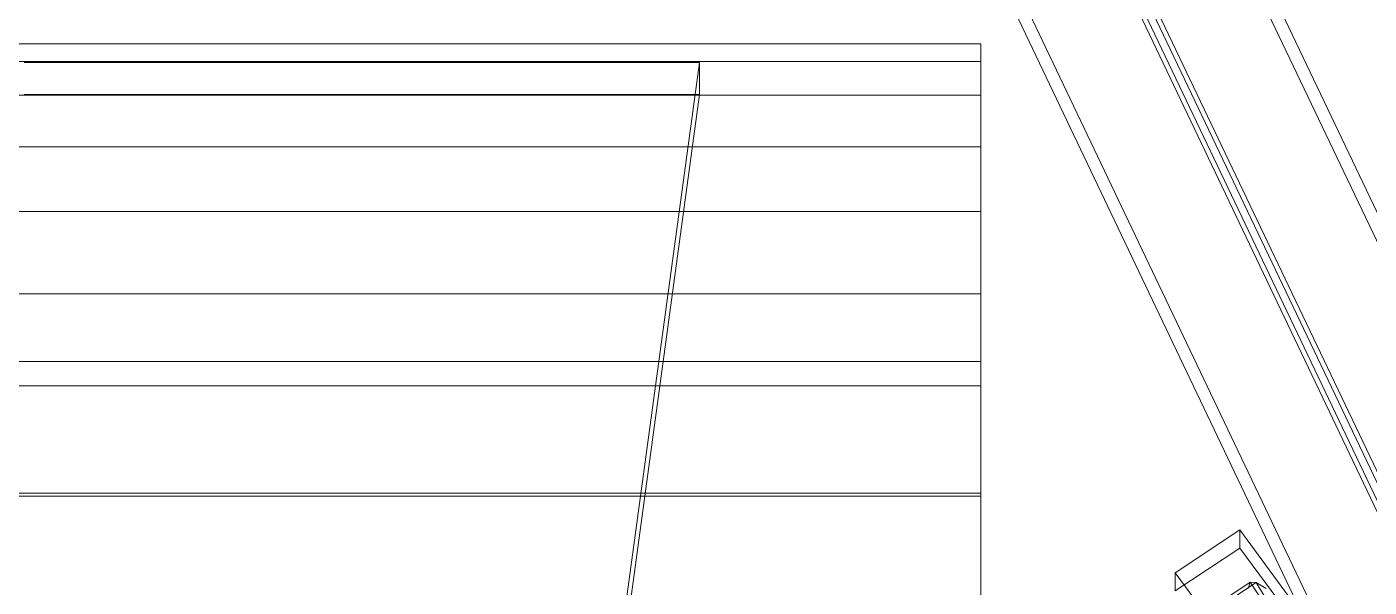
# Model space of a CAD drawing. Header units: millimetres. Extents: x -1970 to 34302, y -65268 to 6837.
# Drawn here: x 130.5 to 369, y -32426.9 to -32327.3 of the extents above; entities that cross this region are included whole.
import ezdxf

# ---------------------------------------------------------------- set-up
doc = ezdxf.new("R2010")
doc.units = ezdxf.units.MM
doc.layers.add('frontal_C01', color=7, linetype='Continuous', lineweight=0)
doc.layers.add('frontal_C02', color=7, linetype='Continuous', lineweight=0)

msp = doc.modelspace()

# ---------------------------------------------------------------- linework, layer by layer
at = {"layer": 'frontal_C01'}
for p, q in [((299.114, -32210.846), (439.114, -32504.528)), ((439.114, -32509.65), (299.114, -32215.969)), ((420.886, -32512.326), (280.886, -32218.645)), ((420.886, -32517.449), (280.886, -32223.768)), ((299.114, -32258.872), (439.114, -32552.554)), ((439.114, -32557.676), (299.114, -32263.995)), ((420.886, -32560.352), (280.886, -32266.671)), ((420.886, -32565.475), (280.886, -32271.794)), ((300, -32330.314), (-300, -32330.314)), ((300, -32339.42), (300, -32330.314)), ((300, -32330.314), (300, -32333.45)), ((300, -32333.45), (-300, -32333.45)), ((250, -32333.634), (130, -32333.634)), ((228.298, -32493.072), (250, -32333.634)), ((250, -32333.634), (250, -32339.322)), ((300, -32333.45), (300, -32348.614)), ((300, -32339.42), (-300, -32339.42)), ((130, -32339.322), (250, -32339.322)), ((250, -32339.322), (228.298, -32498.76)), ((300, -32360.146), (300, -32339.42)), ((300, -32348.614), (-300, -32348.614)), ((300, -32348.614), (300, -32374.772)), ((300, -32360.146), (-300, -32360.146)), ((300, -32391.081), (300, -32360.146)), ((300, -32374.772), (-300, -32374.772)), ((300, -32374.772), (300, -32410.142)), ((300, -32391.081), (-300, -32391.081)), ((300, -32430.117), (300, -32391.081)), ((300, -32410.142), (-300, -32410.142)), ((300, -32410.142), (300, -32452.313)), ((334.501, -32424.322), (345.969, -32416.71)), ((345.969, -32416.71), (345.981, -32419.912)), ((345.969, -32416.71), (373.501, -32453.949)), ((345.981, -32419.912), (334.513, -32427.524)), ((373.513, -32457.151), (345.981, -32419.912)), ((334.513, -32427.524), (334.501, -32424.322)), ((362.033, -32461.561), (334.501, -32424.322)), ((338.005, -32432.533), (347.835, -32426.008)), ((339.088, -32432.538), (348.918, -32426.014)), ((347.835, -32426.008), (347.47, -32427.081)), ((348.918, -32426.014), (347.835, -32426.008)), ((347.835, -32426.008), (353.378, -32434.331)), ((350.645, -32427.096), (348.918, -32426.014)), ((348.918, -32426.014), (353.892, -32434.333))]:
    msp.add_line(p, q, dxfattribs=at)
at = {"layer": 'frontal_C02'}
for p, q in [((-300, -32386.787), (300, -32386.787)), ((300, -32386.787), (300, -32550.456)), ((300, -32386.787), (300, -32410.695)), ((300, -32410.695), (-300, -32410.695)), ((300, -32574.364), (300, -32410.695))]:
    msp.add_line(p, q, dxfattribs=at)

doc.saveas('drawing.dxf')
